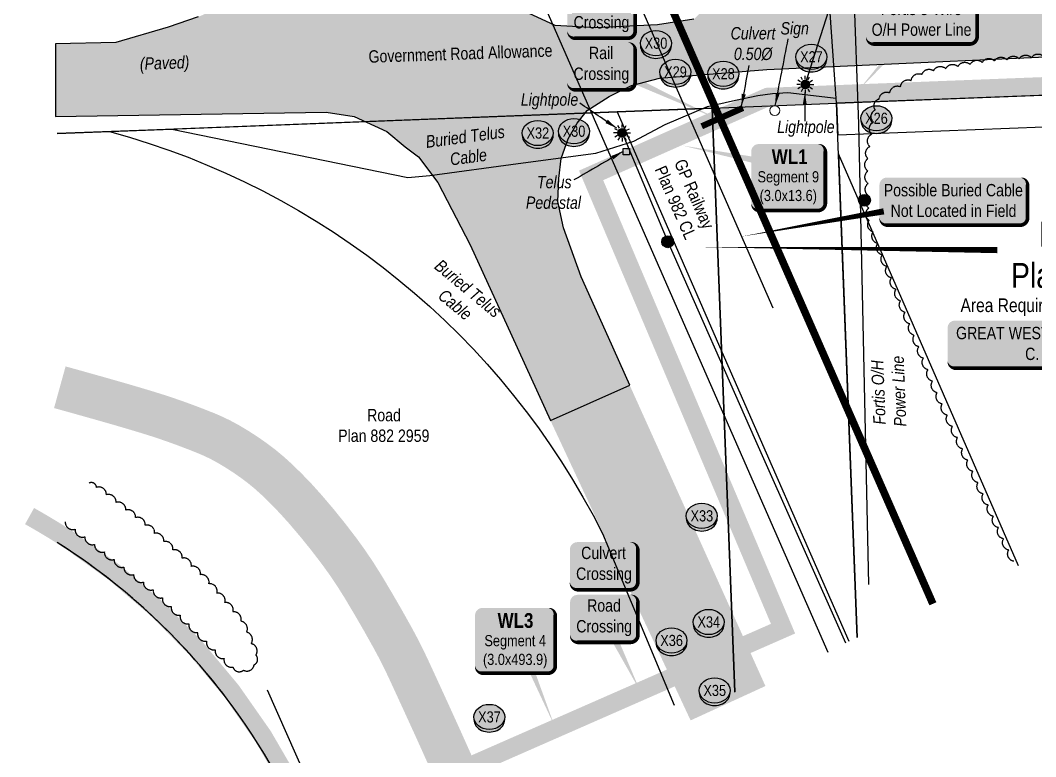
# Model space of a CAD drawing. Extents: x 665644 to 689199, y 5825051 to 5844826.
# Drawn here: x 687849 to 688671, y 5833892 to 5834488 of the extents above; entities that cross this region are included whole.
import ezdxf
from ezdxf.enums import TextEntityAlignment as Align

# ---------------------------------------------------------------- set-up
doc = ezdxf.new("R2010")
doc.units = 0
doc.header["$LTSCALE"] = 5
for name, pattern in [('0', [1, 1, 0]), ('foc-RAIL', [35, 25, -10]), ('POWERLINE5', [7.8, 2.4, -0.6, 0.6, -0.6, 0.6, -0.6, 2.4])]:
    doc.linetypes.add(name, pattern=pattern)
for name, color, linetype in [('AS-CABLE', 224, 'foc-CABLE'), ('AS-OWNER', 7, 'Continuous'), ('AS-POWER', 104, 'foc-POWER'), ('AS-POWER-EXISTING', 72, 'POWERLINE5'), ('AS-POWER-EXISTING-PP', 72, 'Continuous'), ('AS-POWER-T', 104, 'Continuous'), ('AS-RAILWAY', 13, 'TRACKS'), ('AS-ROADS', 254, 'Continuous'), ('AS-SYMBOL', 7, 'Continuous'), ('AS-TELEPHONE', 224, 'foc-TEL'), ('AS-TELEPHONE-T', 224, 'Continuous'), ('C-SYMBOL', 7, 'Continuous'), ('CG-NOTES', 7, 'Continuous'), ('L-AREAREQUIRED', 7, 'Continuous'), ('L-ROAD-T', 7, 'Continuous'), ('L-SEC', 7, 'Continuous'), ('L-TITLEDB', 4, 'Continuous'), ('L-TITLEDB-T', 4, 'Continuous'), ('P-CROSSINGS', 250, 'Continuous'), ('T-BUSH', 110, '0')]:
    doc.layers.add(name, color=color, linetype=linetype)
doc.layers.add('AS-GENERAL', color=48, linetype='Continuous', lineweight=18)
doc.layers.add('T-TEXT', color=48, linetype='Continuous', lineweight=18)
for name, color, linetype, true_color in [('P-PROPOSED-WL2', 7, 'Continuous', 0x05c1ff), ('P-PROPOSED-WL3', 92, 'Continuous', 0x00bd00), ('P-PROPOSED-WL5', 7, 'Continuous', 0xbe647c)]:
    doc.layers.add(name, color=color, linetype=linetype, true_color=true_color)
doc.styles.add('100L', font='ARIALN.TTF', dxfattribs={"height": 11})
doc.styles.add('175L', font='ARIALN.TTF', dxfattribs={"height": 20})
doc.styles.add('80', font='ARIALN.TTF', dxfattribs={"height": 10})
doc.styles.add('80CG', font='ARIALN.TTF', dxfattribs={"height": 10})
doc.styles.add('80L', font='ARIALN.TTF', dxfattribs={"height": 10})
doc.styles.add('80LS', font='ARIALNI.TTF', dxfattribs={"height": 10})
doc.styles.add('BOLD', font='ARIALNB.TTF')
doc.styles.add('Crossing', font='ARIALN.TTF', dxfattribs={"height": 10})
doc.styles.add('foc-LtypeFont', font='ARIALN.TTF', dxfattribs={"height": 7.35})
doc.linetypes.add('foc-CABLE', pattern='A,2,-1,["C",foc-LtypeFont,S=0.2,R=0,X=-0.625,Y=-0.75],-1.24,8', length=12.24)
doc.linetypes.add('foc-POWER', pattern='A,6,-1,["P",foc-LtypeFont,S=0.2,R=0,X=-0.625,Y=-0.75],-1.24,4', length=12.24)
doc.linetypes.add('foc-TEL', pattern='A,2,-1,["T",foc-LtypeFont,S=0.2,R=0,X=-0.425,Y=-0.75],-1.24,8', length=12.24)
doc.linetypes.add('foc-TEL-NOLINE', pattern='A,0,-2,["T",foc-LtypeFont,S=0.2,R=0,X=-0.425,Y=-0.75],-10.24', length=12.24)
doc.linetypes.add('TRACKS', pattern='A,3.81,[130,ltypeshp1.shx,S=6.35,R=0,X=0,Y=0],3.81', length=7.62)
doc.dimstyles.new('Compass 5 000', dxfattribs={"dimscale": 5, "dimtxt": 9, "dimasz": 2, "dimexe": 0.2, "dimexo": 0.0625, "dimgap": 0.5, "dimtad": 0, "dimtih": 1, "dimtoh": 1, "dimzin": 0, "dimdsep": 46, "dimtxsty": '80CG', "dimcen": 0.1, "dimse1": 1, "dimse2": 1, "dimclrd": 256, "dimclrt": 256, "dimaunit": 1, "dimadec": 4, "dimazin": 0, "dimtfac": 0.06, "dimtofl": 0, "dimtmove": 0, "dimatfit": 1, "dimfxl": 0.2, "dimtolj": 1, "dimtzin": 0, "dimlwd": -1, "dimarcsym": 0})

# ---------------------------------------------------------------- blocks, each defined once
blk = doc.blocks.new('*U2675')
h = blk.add_hatch(color=59)
edge = h.paths.add_edge_path()
edge.add_line((-21.5, -20), (21.5, -20))
edge.add_arc((21.5, -14), 6, 270, 360)
edge.add_line((27.5, -14), (27.5, 12.5))
edge.add_arc((21.5, 12.5), 6, 0, 90)
edge.add_line((21.5, 18.5), (-21.5, 18.5))
edge.add_arc((-21.5, 12.5), 6, 90, 180)
edge.add_line((-27.5, 12.5), (-27.5, -14))
edge.add_arc((-21.5, -14), 6, 180, 270)
at = {"color": 1, "flags": 128}
blk.add_lwpolyline([(-21.5, -20, 3, 3, 0), (21.5, -20, 3, 3, 0.414214), (27.5, -14, 3, 3, 0), (27.5, 12.5, 3, 0, 0.414214), (21.5, 18.5, 0, 0, 0), (-21.5, 18.5, 0, 0, 0.414214), (-27.5, 12.5, 0, 0, 0), (-27.5, -14, 0, 3, 0.414214)], format="xyseb", close=True, dxfattribs=at)
blk.add_lwpolyline([(94.99, -43.91, 0, 7.5, 0), (0, 0, 0, 0, 0)], format="xyseb", dxfattribs=at)
at = {"color": 1, "style": '80'}
blk.add_attdef('ENTER_TEXT_001', (-35.99, -5), '', height=10, dxfattribs=at)
blk = doc.blocks.new('*U2523')
h = blk.add_hatch(color=254)
edge = h.paths.add_edge_path()
edge.add_line((-26.5, -34.36), (26.5, -34.36))
edge.add_arc((26.5, -28.36), 6, 270, 360)
edge.add_line((32.5, -28.36), (32.5, 12.5))
edge.add_arc((26.5, 12.5), 6, 0, 90)
edge.add_line((26.5, 18.5), (-26.5, 18.5))
edge.add_arc((-26.5, 12.5), 6, 90, 180)
edge.add_line((-32.5, 12.5), (-32.5, -28.36))
edge.add_arc((-26.5, -28.36), 6, 180, 270)
at = {"layer": 'P-PROPOSED-WL3', "flags": 128}
blk.add_lwpolyline([(-26.5, -34.36, 3, 3, 0), (26.5, -34.36, 3, 3, 0.414214), (32.5, -28.36, 3, 3, 0), (32.5, 12.5, 3, 0, 0.414214), (26.5, 18.5, 0, 0, 0), (-26.5, 18.5, 0, 0, 0.414214), (-32.5, 12.5, 0, 0, 0), (-32.5, -28.36, 0, 3, 0.414214)], format="xyseb", close=True, dxfattribs=at)
blk.add_lwpolyline([(31.87, -77.1, 0, 7.5, 0), (0, 0, 0, 0, 0)], format="xyseb", dxfattribs=at)
at = {"layer": 'P-PROPOSED-WL3'}
for tag, p, height, style in [('TEMP_AREA_W1_001', (-9.21, 2.24), 12, 'BOLD'), ('ENTER_TEXT_001', (-30.66, -12.47), 9, '80')]:
    blk.add_attdef(tag, p, '', height=height, dxfattribs=dict(at, style=style))
blk = doc.blocks.new('*U1034')
h = blk.add_hatch(color=59)
edge = h.paths.add_edge_path()
edge.add_line((-21.5, -20), (21.5, -20))
edge.add_arc((21.5, -14), 6, 270, 360)
edge.add_line((27.5, -14), (27.5, 12.5))
edge.add_arc((21.5, 12.5), 6, 0, 90)
edge.add_line((21.5, 18.5), (-21.5, 18.5))
edge.add_arc((-21.5, 12.5), 6, 90, 180)
edge.add_line((-27.5, 12.5), (-27.5, -14))
edge.add_arc((-21.5, -14), 6, 180, 270)
at = {"color": 1, "flags": 128}
blk.add_lwpolyline([(-21.5, -20, 3, 3, 0), (21.5, -20, 3, 3, 0.414214), (27.5, -14, 3, 3, 0), (27.5, 12.5, 3, 0, 0.414214), (21.5, 18.5, 0, 0, 0), (-21.5, 18.5, 0, 0, 0.414214), (-27.5, 12.5, 0, 0, 0), (-27.5, -14, 0, 3, 0.414214)], format="xyseb", close=True, dxfattribs=at)
blk.add_lwpolyline([(29.45, -59.72, 0, 7.5, 0), (0, 0, 0, 0, 0)], format="xyseb", dxfattribs=at)
at = {"color": 1, "style": '80'}
blk.add_attdef('ENTER_TEXT_001', (-35.99, -5), '', height=10, dxfattribs=at)
blk = doc.blocks.new('*U695')
h = blk.add_hatch(color=254)
edge = h.paths.add_edge_path()
edge.add_line((-21.5, -20), (21.5, -20))
edge.add_arc((21.5, -14), 6, 270, 360)
edge.add_line((27.5, -14), (27.5, 12.5))
edge.add_arc((21.5, 12.5), 6, 0, 90)
edge.add_line((21.5, 18.5), (-21.5, 18.5))
edge.add_arc((-21.5, 12.5), 6, 90, 180)
edge.add_line((-27.5, 12.5), (-27.5, -14))
edge.add_arc((-21.5, -14), 6, 180, 270)
at = {"color": 160, "flags": 128}
blk.add_lwpolyline([(-21.5, -20, 3, 3, 0), (21.5, -20, 3, 3, 0.414214), (27.5, -14, 3, 3, 0), (27.5, 12.5, 3, 0, 0.414214), (21.5, 18.5, 0, 0, 0), (-21.5, 18.5, 0, 0, 0.414214), (-27.5, 12.5, 0, 0, 0), (-27.5, -14, 0, 3, 0.414214)], format="xyseb", close=True, dxfattribs=at)
at = {"color": 160, "style": '80'}
blk.add_attdef('ENTER_TEXT_001', (-26.85, -4.92), '', height=10, dxfattribs=at)
blk = doc.blocks.new('*U2676')
h = blk.add_hatch(color=254)
edge = h.paths.add_edge_path()
edge.add_line((-24, -35.31), (24, -35.31))
edge.add_arc((24, -29.31), 6, 270, 360)
edge.add_line((30, -29.31), (30, 12.5))
edge.add_arc((24, 12.5), 6, 0, 90)
edge.add_line((24, 18.5), (-24, 18.5))
edge.add_arc((-24, 12.5), 6, 90, 180)
edge.add_line((-30, 12.5), (-30, -29.31))
edge.add_arc((-24, -29.31), 6, 180, 270)
at = {"layer": 'P-PROPOSED-WL2', "flags": 128}
blk.add_lwpolyline([(-85.5, 17.26, 0, 7.5, 0), (0, 0, 0, 0, 0)], format="xyseb", dxfattribs=at)
blk.add_lwpolyline([(-24, -35.31, 3, 3, 0), (24, -35.31, 3, 3, 0.414214), (30, -29.31, 3, 3, 0), (30, 12.5, 3, 0, 0.414214), (24, 18.5, 0, 0, 0), (-24, 18.5, 0, 0, 0.414214), (-30, 12.5, 0, 0, 0), (-30, -29.31, 0, 3, 0.414214)], format="xyseb", close=True, dxfattribs=at)
at = {"layer": 'P-PROPOSED-WL2'}
for tag, p, height, style in [('TEMP_AREA_W1_001', (-9.21, 2.24), 12, 'BOLD'), ('ENTER_TEXT_001', (-30.66, -12.47), 9, '80')]:
    blk.add_attdef(tag, p, '', height=height, dxfattribs=dict(at, style=style))
blk = doc.blocks.new('*U2677')
h = blk.add_hatch(color=255)
edge = h.paths.add_edge_path()
edge.add_line((-39, -20), (39, -20))
edge.add_arc((39, -14), 6, 270, 360)
edge.add_line((45, -14), (45, 12.5))
edge.add_arc((39, 12.5), 6, 0, 90)
edge.add_line((39, 18.5), (-39, 18.5))
edge.add_arc((-39, 12.5), 6, 90, 180)
edge.add_line((-45, 12.5), (-45, -14))
edge.add_arc((-39, -14), 6, 180, 270)
at = {"color": 104, "flags": 128}
blk.add_lwpolyline([(-39, -20, 3, 3, 0), (39, -20, 3, 3, 0.414214), (45, -14, 3, 3, 0), (45, 12.5, 3, 0, 0.414214), (39, 18.5, 0, 0, 0), (-39, 18.5, 0, 0, 0.414214), (-45, 12.5, 0, 0, 0), (-45, -14, 0, 3, 0.414214)], format="xyseb", close=True, dxfattribs=at)
blk.add_lwpolyline([(-50.83, -57.07, 0, 7.5, 0), (0, 0, 0, 0, 0)], format="xyseb", dxfattribs=at)
at = {"color": 104, "style": '80'}
blk.add_attdef('ENTER_TEXT_001', (-26.85, -4.92), '', height=10, dxfattribs=at)
blk = doc.blocks.new('*U1039')
h = blk.add_hatch(color=59)
edge = h.paths.add_edge_path()
edge.add_line((-109, -20), (109, -20))
edge.add_arc((109, -14), 6, 270, 360)
edge.add_line((115, -14), (115, 12.5))
edge.add_arc((109, 12.5), 6, 0, 90)
edge.add_line((109, 18.5), (-109, 18.5))
edge.add_arc((-109, 12.5), 6, 90, 180)
edge.add_line((-115, 12.5), (-115, -14))
edge.add_arc((-109, -14), 6, 180, 270)
at = {"color": 1, "flags": 128}
blk.add_lwpolyline([(-109, -20, 3, 3, 0), (109, -20, 3, 3, 0.414214), (115, -14, 3, 3, 0), (115, 12.5, 3, 0, 0.414214), (109, 18.5, 0, 0, 0), (-109, 18.5, 0, 0, 0.414214), (-115, 12.5, 0, 0, 0), (-115, -14, 0, 3, 0.414214)], format="xyseb", close=True, dxfattribs=at)
blk.add_lwpolyline([(-26.56, -1.43, 0, 7.5, 0), (0, 0, 0, 0, 0)], format="xyseb", dxfattribs=at)
at = {"color": 1, "style": '80'}
blk.add_attdef('ENTER_TEXT_001', (-35.99, -5), '', height=10, dxfattribs=at)
blk = doc.blocks.new('POWERPOLE')
h = blk.add_hatch(color=255)
edge = h.paths.add_edge_path()
edge.add_arc((0, 0), 0.96, 0, 360)
at = {"linetype": 'Continuous'}
for p, q in [((0.68, -0.68), (-0.68, 0.68)), ((-0.68, -0.68), (0.68, 0.68))]:
    blk.add_line(p, q, dxfattribs=at)
blk.add_circle((0, 0), 0.96, dxfattribs=at)
blk = doc.blocks.new('xing2')
h = blk.add_hatch(color=50)
h.dxf.hatch_style = 1
edge = h.paths.add_edge_path()
edge.add_ellipse((0, 0), major_axis=(-12.5, 0), ratio=0.816297, start_angle=0, end_angle=360)
h = blk.add_hatch(color=250)
h.dxf.hatch_style = 1
edge = h.paths.add_edge_path()
edge.add_ellipse((0, -2.05), major_axis=(-12.5, 0), ratio=0.816297, start_angle=0, end_angle=180)
edge.add_line((12.5, -2.05), (12.5, 0))
edge.add_ellipse((0, 0), major_axis=(-12.5, 0), ratio=0.816297, start_angle=0, end_angle=180, ccw=False)
edge.add_line((-12.5, 0), (-12.5, -2.05))
at = {"color": 250}
blk.add_ellipse((0, 0), major_axis=(-12.5, 0), ratio=0.816297, dxfattribs=at)
blk.add_ellipse((0, -2.05), major_axis=(-12.5, 0), ratio=0.816297, start_param=0, end_param=3.141593, dxfattribs=at)
at = {"color": 250, "style": 'Crossing'}
blk.add_attdef('CROSSING', text='', height=9, dxfattribs=at).set_placement((0.09, 0.02), align=Align.MIDDLE_CENTER)
at = {"color": 250, "style": 'Crossing', "flags": 1}
for tag, p in [('OWNER', (0.09, -12.49)), ('DESCRIPTION', (0.09, -25.77)), ('LOCATION', (0.09, -39.3)), ('DWG_REF', (0.09, -52.84))]:
    blk.add_attdef(tag, text='', height=9, dxfattribs=at).set_placement(p, align=Align.MIDDLE_CENTER)
blk = doc.blocks.new('lightpole')
h = blk.add_hatch(color=255)
h.dxf.hatch_style = 1
h.paths.add_polyline_path([(-0.78, 0, 1), (0.78, 0, 1)])
h.paths.add_polyline_path([(0.68, 0, -1), (-0.68, 0, -1)], flags=16)
h = blk.add_hatch(color=13)
h.dxf.hatch_style = 1
edge = h.paths.add_edge_path()
edge.add_arc((0, 0), 0.682, 0, 360)
at = {"color": 13}
for p, q in [((-0.86, 0), (-1.38, 0)), ((-0.75, 0.43), (-1.19, 0.69)), ((-0.43, 0.75), (-0.69, 1.19)), ((0, 0.86), (0, 1.38)), ((0.43, 0.75), (0.69, 1.19)), ((0.75, 0.43), (1.19, 0.69)), ((0.86, 0), (1.38, 0)), ((-0.75, -0.43), (-1.19, -0.69)), ((-0.43, -0.75), (-0.69, -1.19)), ((0, -0.86), (0, -1.38)), ((0.43, -0.75), (0.69, -1.19)), ((0.75, -0.43), (1.19, -0.69))]:
    blk.add_line(p, q, dxfattribs=at)
blk.add_circle((0, 0), 0.682, dxfattribs=at)
blk = doc.blocks.new('*U299')
h = blk.add_hatch(color=50)
edge = h.paths.add_edge_path()
edge.add_line((-54, -20), (54, -20))
edge.add_arc((54, -14), 6, 270, 360)
edge.add_line((60, -14), (60, 12.5))
edge.add_arc((54, 12.5), 6, 0, 90)
edge.add_line((54, 18.5), (-54, 18.5))
edge.add_arc((-54, 12.5), 6, 90, 180)
edge.add_line((-60, 12.5), (-60, -14))
edge.add_arc((-54, -14), 6, 180, 270)
at = {"color": 240, "flags": 128}
blk.add_lwpolyline([(-54, -20, 3, 3, 0), (54, -20, 3, 3, 0.414214), (60, -14, 3, 3, 0), (60, 12.5, 3, 0, 0.414214), (54, 18.5, 0, 0, 0), (-54, 18.5, 0, 0, 0.414214), (-60, 12.5, 0, 0, 0), (-60, -14, 0, 3, 0.414214)], format="xyseb", close=True, dxfattribs=at)
at = {"color": 240, "style": '80'}
blk.add_attdef('ENTER_TEXT_001', (-26.85, -4.92), '', height=10, dxfattribs=at)

msp = doc.modelspace()

# ---------------------------------------------------------------- hatches: boundary and pattern name
at = {"layer": 'AS-ROADS'}
h = msp.add_hatch(color=256, dxfattribs=at)
h.dxf.hatch_style = 1
h.paths.add_polyline_path([(687926.246, 5834470.003), (687877.298, 5834469.084), (687877.453, 5834410.037), (688096.541, 5834413.554), (688119.19, 5834410.127), (688145.565, 5834398.012), (688160.537, 5834385.598), (688171.313, 5834377.515), (688186.981, 5834356.569), (688213.224, 5834306.309), (688246.812, 5834232.523), (688278.247, 5834163.917), (688342.474, 5834192.466), (688325.319, 5834231.059), (688303.101, 5834280.207), (688288.697, 5834320.062), (688284.125, 5834341.333), (688285.028, 5834359.937), (688286.854, 5834376.102), (688292.407, 5834392.004), (688299.741, 5834404.678), (688307.999, 5834414.913), (688325.704, 5834426.353), (688343.921, 5834435.339), (688366.392, 5834441.194), (688453.479, 5834448.145), (688762.645, 5834462.247), (688785.878, 5834462.493), (688784.274, 5834504.052), (688589.036, 5834496.518), (688559.704, 5834496.988), (688537.659, 5834501.051), (688516.289, 5834508.856), (688499.567, 5834524.274), (688491.218, 5834534.852), (688483.199, 5834559.698), (688477.557, 5834576.801), (688476.678, 5834598.633), (688475.848, 5834619.23), (688469.609, 5834801.361), (688419.322, 5834799.337), (688427.125, 5834629.646), (688430.676, 5834602.97), (688432.614, 5834565.089), (688434.286, 5834533.798), (688434.881, 5834529.283), (688394.397, 5834488.869), (688364.852, 5834484.378), (688314.694, 5834481.842), (688282.08, 5834483.817), (688260.337, 5834493.695), (688241.704, 5834503.679), (688138.674, 5834725.875), (688044.541, 5834691.381), (688087.424, 5834596.783), (688087.947, 5834562.811), (688078.011, 5834546.086), (688062.845, 5834529.362), (688041.403, 5834515.25), (688025.191, 5834504.797), (687992.767, 5834490.686), (687968.711, 5834482.324)])

# ---------------------------------------------------------------- linework, layer by layer
at = {"color": 240, "flags": 128}
msp.add_lwpolyline([(688433.033, 5834312.927, 0, 5, 0), (688548.127, 5834333.309, 0, 0, 0)], format="xyseb", dxfattribs=at)
at = {"layer": 'AS-CABLE', "flags": 128}
for points in [[(688313.123, 5834586.219), (688458.392, 5834255.129)], [(688484.555, 5834436.036), (688522.409, 5834555.411)]]:
    msp.add_lwpolyline(points, dxfattribs=at)
at = {"layer": 'AS-CABLE'}
msp.add_lwpolyline([(688337.086, 5834384.105), (688342.087, 5834384.105), (688342.087, 5834379.104), (688337.086, 5834379.104)], close=True, dxfattribs=at)
at = {"layer": 'AS-GENERAL', "const_width": 5.001, "flags": 128}
msp.add_lwpolyline([(688400.694, 5834402.197), (688434.113, 5834417.034)], dxfattribs=at)
at = {"layer": 'AS-GENERAL'}
msp.add_circle((688459.892, 5834414.903, 4526.691), 4, dxfattribs=at)
at = {"layer": 'AS-POWER', "flags": 128}
for points in [[(688536.119, 5834031.195), (688527.802, 5834404.245), (688523.807, 5834516.252), (688521.237, 5834588.25), (688519.284, 5834638.63), (688512.797, 5834805.877)], [(688336.151, 5834396.796), (688373.151, 5834308.665)], [(688373.151, 5834308.665), (688444.287, 5834147.892), (688517.103, 5833984.011)], [(688048.758, 5833945.77), (688103.112, 5833823.369)]]:
    msp.add_lwpolyline(points, dxfattribs=at)
at = {"layer": 'AS-RAILWAY', "linetype": 'foc-RAIL', "ltscale": 0.7, "const_width": 5, "flags": 128}
msp.add_lwpolyline([(688588.06, 5834015.598), (688258.321, 5834767.12)], dxfattribs=at)
at = {"layer": 'AS-RAILWAY', "linetype": 'Continuous', "flags": 128}
for points in [[(688590.344, 5834016.615), (688260.61, 5834768.125)], [(688585.776, 5834014.581), (688256.032, 5834766.114)]]:
    msp.add_lwpolyline(points, dxfattribs=at)
at = {"layer": 'AS-ROADS', "flags": 128}
for points in [[(687992.767, 5834490.686), (687968.711, 5834482.324), (687926.246, 5834470.003), (687926.246, 5834470.003), (687877.298, 5834469.084), (687877.453, 5834410.037), (688096.541, 5834413.554), (688119.19, 5834410.127), (688145.565, 5834398.012), (688160.537, 5834385.598), (688171.313, 5834377.515), (688186.981, 5834356.569), (688213.224, 5834306.309), (688246.812, 5834232.523), (688278.247, 5834163.917), (688342.474, 5834192.466), (688325.319, 5834231.059), (688303.101, 5834280.207), (688288.697, 5834320.062), (688284.125, 5834341.333), (688285.028, 5834359.937), (688286.854, 5834376.102), (688292.407, 5834392.004), (688299.741, 5834404.678), (688307.999, 5834414.913), (688325.704, 5834426.353), (688343.921, 5834435.339), (688366.392, 5834441.194), (688453.479, 5834448.145), (688762.645, 5834462.247)], [(688394.397, 5834488.869), (688364.852, 5834484.378), (688314.694, 5834481.842), (688282.08, 5834483.817), (688260.337, 5834493.695)]]:
    msp.add_lwpolyline(points, dxfattribs=at)
msp.add_lwpolyline([(688421.995, 5833935.055, 66.673, 70.3, 0), (688308.807, 5834181.469, 60, 60, 0)], format="xyseb", dxfattribs=at)
at = {"layer": 'AS-ROADS', "const_width": 35.004}
msp.add_lwpolyline([(688222.218, 5833832.041, 0.0000496), (688214.397, 5833849.614, 0.0005076), (688194.126, 5833895.031, 0.0018113), (688182.314, 5833921.168, 0.0011485), (688163.441, 5833962.279, 0.0177363), (688150.567, 5833987.741, 0.0104337), (688126.285, 5834029.715, 0.024027), (688107.019, 5834058.28, 0.0189987), (688079.645, 5834092.171, 0.024072), (688056.523, 5834116.23, 0.0332013), (688037.865, 5834131.652, 0.0263506), (688016.834, 5834145.182, 0.0337733), (687999.27, 5834153.698, 0.0105086), (687974.659, 5834163.044, 0.0116008), (687952.012, 5834170.516, 0.0047211), (687920.428, 5834179.806, 0.0016643), (687880.858, 5834190.898, 0.0069725)], format="xyb", dxfattribs=at)
at = {"layer": 'AS-TELEPHONE', "flags": 128}
for points in [[(688509.768, 5834420.839), (688502.744, 5834521.054), (688491.671, 5834804.309)], [(687878.732, 5834396.366), (687971.512, 5834399.964), (688162.629, 5834360.63), (688180.645, 5834362.419), (688252.079, 5834371.94), (688315.047, 5834380.324), (688345.801, 5834390.085), (688371.058, 5834403.596), (688405.361, 5834418.289), (688428.028, 5834423.455), (688446.234, 5834427.112), (688458.142, 5834428.655), (688470.347, 5834429.412), (688509.474, 5834425.034)]]:
    msp.add_lwpolyline(points, dxfattribs=at)
at = {"layer": 'AS-TELEPHONE', "elevation": -4531.487, "flags": 128}
msp.add_lwpolyline([(688172.797, 5834728.332), (688271.349, 5834503.971), (688502.897, 5833976.51)], dxfattribs=at)
at = {"layer": 'AS-TELEPHONE', "linetype": 'foc-TEL-NOLINE', "flags": 128}
for points in [[(688427.625, 5833944.179), (688409.235, 5834416.944)], [(688526.571, 5833988.225), (688509.768, 5834420.839)]]:
    msp.add_lwpolyline(points, dxfattribs=at)
at = {"layer": 'AS-TELEPHONE', "flags": 128}
msp.add_lwpolyline([(687921.115, 5834397.917, -0.2132327), (688320.441, 5834072.351), (688378.462, 5833933.415)], format="xyb", dxfattribs=at)
at = {"layer": 'L-SEC', "flags": 128}
for points in [[(688509.749, 5834420.87), (688787.857, 5834431.756)], [(687878.732, 5834396.366), (688409.238, 5834416.937)], [(688409.238, 5834416.937), (688427.618, 5833944.175)], [(688526.57, 5833988.225), (688509.749, 5834420.87)]]:
    msp.add_lwpolyline(points, dxfattribs=at)
at = {"layer": 'L-TITLEDB', "flags": 128}
for points in [[(688787.864, 5834431.556), (688509.768, 5834420.839)], [(688332.206, 5834413.928), (687959.535, 5834399.411)], [(688409.235, 5834416.944), (688332.206, 5834413.928)], [(688332.206, 5834413.928), (688416.866, 5834219.519)], [(688409.235, 5834416.944), (688509.768, 5834420.839)], [(688416.866, 5834219.519), (688409.235, 5834416.944)], [(688509.768, 5834420.839), (688510.793, 5834395.001)], [(688509.768, 5834420.839), (688510.793, 5834395.001)], [(688509.768, 5834420.839), (688510.793, 5834395.001)], [(688788.859, 5834405.704), (688510.793, 5834395.001)], [(687959.535, 5834399.411), (687878.736, 5834396.264)], [(688657.294, 5834046.418), (688511.383, 5834379.794)], [(688511.383, 5834379.794), (688526.507, 5833988.197)], [(688416.866, 5834219.519), (688519.759, 5833985.193)], [(688427.504, 5833944.125), (688416.866, 5834219.519)]]:
    msp.add_lwpolyline(points, dxfattribs=at)
for points in [[(688016.362, 5833938.386, 0.0898707), (687878.736, 5834065.265, 0.0898707)], [(688077.963, 5833833.374, 0.1488292), (687878.736, 5834065.265, 0.1488292)]]:
    msp.add_lwpolyline(points, format="xyb", dxfattribs=at)
at = {"layer": 'P-PROPOSED-WL2', "const_width": 15, "flags": 128}
msp.add_lwpolyline([(688346.784, 5834378.268), (688408.85, 5834405.823)], dxfattribs=at)
at = {"layer": 'P-PROPOSED-WL3', "const_width": 15, "flags": 128}
msp.add_lwpolyline([(687856.36, 5834086.577, -0.0176893), (687888.565, 5834067.062, -0.1488868), (688087.195, 5833828.842), (688466.549, 5833995.416), (688394.98, 5834164.393), (688311.104, 5834362.427), (688346.784, 5834378.268)], format="xyb", dxfattribs=at)
at = {"layer": 'P-PROPOSED-WL5', "const_width": 15, "flags": 128}
for points in [[(688408.85, 5834405.823), (688453.973, 5834425.856), (688508.658, 5834427.979), (688786.72, 5834438.764)], [(688786.72, 5834438.764), (688508.658, 5834427.979), (688453.973, 5834425.856), (688408.85, 5834405.823)]]:
    msp.add_lwpolyline(points, dxfattribs=at)
at = {"layer": 'T-BUSH', "flags": 128}
for points in [[(688653.439, 5834049.96, -0.5205671), (688649.296, 5834059.063, -0.5205671), (688645.153, 5834068.166, -0.5205671), (688641.011, 5834077.269, -0.5205671), (688636.868, 5834086.372, -0.5205671), (688632.725, 5834095.475, -0.5205671), (688628.582, 5834104.577, -0.5205671), (688624.439, 5834113.68, -0.5205671), (688620.296, 5834122.783, -0.5205671), (688616.154, 5834131.886, -0.5205671), (688612.011, 5834140.989, -0.5205671), (688607.868, 5834150.092, -0.5205671), (688603.725, 5834159.194, -0.5205671), (688599.582, 5834168.297, -0.5205671), (688595.439, 5834177.4, -0.5205671), (688591.296, 5834186.503, -0.5205671), (688587.597, 5834195.795, -0.5205671), (688583.898, 5834205.087, -0.5205671), (688580.199, 5834214.379, -0.5205671), (688576.5, 5834223.671, -0.5205671), (688572.801, 5834232.963, -0.5205671), (688569.102, 5834242.255, -0.5205671), (688565.403, 5834251.547, -0.5205671), (688561.704, 5834260.839, -0.5205671), (688558.005, 5834270.131, -0.5205671), (688554.307, 5834279.423, -0.5205671), (688550.608, 5834288.716, -0.5205671), (688546.909, 5834298.008, -0.5205671), (688543.21, 5834307.3, -0.5205671), (688539.511, 5834316.592, -0.5205671), (688536.261, 5834325.975, -0.5205671), (688536.033, 5834335.974, -0.5205671), (688535.804, 5834345.973, -0.5205671), (688535.575, 5834355.971, -0.5205671), (688535.346, 5834365.97, -0.5205671), (688535.339, 5834375.955, -0.5205671), (688536.816, 5834385.846, -0.5205671), (688538.294, 5834395.737, -0.5205671), (688539.772, 5834405.629, -0.5205671), (688541.249, 5834415.52, -0.5205671), (688544.374, 5834424.288, -0.5205671), (688553.048, 5834429.266, -0.5205671), (688561.722, 5834434.243, -0.5205671), (688570.397, 5834439.221, -0.5205671), (688579.071, 5834444.199, -0.5205671), (688588.477, 5834447.144, -0.5205671), (688598.335, 5834448.827, -0.5205671), (688608.194, 5834450.509, -0.5205671), (688618.052, 5834452.192, -0.5205671), (688627.911, 5834453.875, -0.5205671), (688637.835, 5834455.05, -0.5205671), (688647.799, 5834455.911, -0.5205671), (688657.763, 5834456.771, -0.5205671), (688667.727, 5834457.631, -0.5205671), (688677.692, 5834458.492, -0.5205671), (688687.676, 5834459.004, -0.5205671), (688697.673, 5834459.31, -0.5205671), (688707.669, 5834459.616, -0.5205671), (688717.666, 5834459.922, -0.5205671), (688727.662, 5834460.228, -0.5205671), (688737.659, 5834460.535, -0.5205671), (688747.655, 5834460.841, -0.5205671), (688757.652, 5834461.147, -0.5205671), (688767.648, 5834461.453, -0.5205671), (688777.645, 5834461.759, -0.4783877), (688787.105, 5834462.691, -0.4783877)], [(687885.263, 5834082.005, 0.5205671), (687893.174, 5834075.888, 0.5205671), (687901.086, 5834069.77, 0.5205671), (687908.998, 5834063.652, 0.5205671), (687916.91, 5834057.535, 0.5205671), (687924.822, 5834051.417, 0.5205671), (687932.734, 5834045.299, 0.5205671), (687940.646, 5834039.182, 0.5205671), (687948.558, 5834033.064, 0.5205671), (687956.47, 5834026.946, 0.5205671), (687964.026, 5834020.421, 0.5205671), (687971.147, 5834013.399, 0.5205671), (687978.268, 5834006.376, 0.5205671), (687985.389, 5833999.354, 0.5205671), (687992.511, 5833992.332, 0.5205671), (687999.632, 5833985.31, 0.5205671), (688006.753, 5833978.287, 0.5205671), (688013.874, 5833971.265, 0.5205671), (688020.996, 5833964.243, 0.5205671), (688029.658, 5833961.721, 0.5205671), (688038.197, 5833966.172, 0.5205671), (688039.67, 5833974.091, 0.5205671), (688035.863, 5833983.34, 0.5205671), (688032.057, 5833992.588, 0.5205671), (688027.588, 5834001.431, 0.5205671), (688021.086, 5834009.031, 0.5205671), (688014.585, 5834016.631, 0.5205671), (688008.084, 5834024.231, 0.5205671), (688001.582, 5834031.831, 0.5205671), (687994.767, 5834039.125, 0.5205671), (687987.335, 5834045.817, 0.5205671), (687979.902, 5834052.508, 0.5205671), (687972.469, 5834059.2, 0.5205671), (687965.036, 5834065.891, 0.5205671), (687957.603, 5834072.583, 0.5205671), (687950.066, 5834079.15, 0.5205671), (687942.195, 5834085.321, 0.5205671), (687934.325, 5834091.492, 0.5205671), (687926.454, 5834097.663, 0.5205671), (687918.584, 5834103.834, 0.5205671), (687910.599, 5834109.835, 0.5205671), (687904.548, 5834113.291, 0.5205671)]]:
    msp.add_lwpolyline(points, format="xyb", dxfattribs=at)

# ---------------------------------------------------------------- block references
at = {"layer": 'AS-POWER-EXISTING', "color": 3, "xscale": 5, "yscale": 5, "zscale": 5, "rotation": 359.9812632251431}
msp.add_blockref('POWERPOLE', (688532.51, 5834342.274), dxfattribs=at)
at = {"layer": 'AS-POWER-EXISTING-PP', "color": 6, "xscale": 5.000620076889534, "yscale": 5.000620076889534, "zscale": 5.000620076889534}
msp.add_blockref('POWERPOLE', (688373.151, 5834308.665), dxfattribs=at)
at = {"layer": 'AS-POWER-T'}
ref = msp.add_blockref('*U2677', (688578.767, 5834488.797), dxfattribs=dict(at, xscale=0.9998229880505195, yscale=0.9998229880505195, zscale=0.9998229880505195))
ref.add_attrib('ENTER_TEXT_001', 'Fortis 3-Wire', (688545.765, 5834492.283), dxfattribs={"layer": '0', "color": 104, "height": 9.99823, "style": '80'})
ref.add_attrib('ENTER_TEXT_002', 'O/H Power Line', (688538.304, 5834475.442), dxfattribs={"layer": '0', "color": 104, "height": 9.99823, "style": '80'})
at = {"layer": 'AS-SYMBOL', "xscale": 5.000620076889534, "yscale": 5.000620076889534, "zscale": 5.000620076889534}
for p in [(688484.555, 5834436.036), (688336.151, 5834396.796)]:
    msp.add_blockref('lightpole', p, dxfattribs=at)
at = {"layer": 'CG-NOTES'}
ref = msp.add_blockref('*U695', (688319.381, 5834493.46), dxfattribs=dict(at, xscale=1.000131017163248, yscale=1.000131017163248, zscale=1.000131017163248))
ref.add_attrib('ENTER_TEXT_001', 'Culvert', (688300.999, 5834498.264), dxfattribs={"layer": '0', "color": 160, "height": 10.0013, "style": '80'})
ref.add_attrib('ENTER_TEXT_002', 'Crossing', (688296.902, 5834481.417), dxfattribs={"layer": '0', "color": 160, "height": 10.0013, "style": '80'})
ref = msp.add_blockref('*U2675', (688319.282, 5834451.686), dxfattribs=dict(at, xscale=0.999081924950459, yscale=0.999081924950459, zscale=0.999081924950459))
ref.add_attrib('ENTER_TEXT_001', 'Rail', (688309.404, 5834456.573), dxfattribs={"layer": '0', "color": 1, "height": 9.9908, "style": '80'})
ref.add_attrib('ENTER_TEXT_002', 'Crossing', (688296.826, 5834439.745), dxfattribs={"layer": '0', "color": 1, "height": 9.9908, "style": '80'})
ref = msp.add_blockref('*U2676', (688470.817, 5834369.292), dxfattribs=at)
ref.add_attrib('TEMP_AREA_W1_001', 'WL1', (688457.405, 5834371.536), dxfattribs={"layer": 'P-PROPOSED-WL2', "height": 12, "style": 'BOLD'})
ref.add_attrib('ENTER_TEXT_001', 'Segment 9', (688445.883, 5834356.816), dxfattribs={"layer": 'P-PROPOSED-WL2', "height": 9, "style": '80'})
ref.add_attrib('ENTER_TEXT_002', '(3.0x13.6)', (688447.608, 5834341.662), dxfattribs={"layer": 'P-PROPOSED-WL2', "height": 9, "style": '80'})
ref = msp.add_blockref('*U695', (688321.422, 5834046.968), dxfattribs=dict(at, xscale=1.000131017163248, yscale=1.000131017163248, zscale=1.000131017163248))
ref.add_attrib('ENTER_TEXT_001', 'Culvert', (688303.039, 5834051.772), dxfattribs={"layer": '0', "color": 160, "height": 10.0013, "style": '80'})
ref.add_attrib('ENTER_TEXT_002', 'Crossing', (688298.943, 5834034.926), dxfattribs={"layer": '0', "color": 160, "height": 10.0013, "style": '80'})
ref = msp.add_blockref('*U1034', (688321.553, 5834004.33), dxfattribs=dict(at, xscale=0.999081924950459, yscale=0.999081924950459, zscale=0.999081924950459))
ref.add_attrib('ENTER_TEXT_001', 'Road', (688307.854, 5834009.217), dxfattribs={"layer": '0', "color": 1, "height": 9.9908, "style": '80'})
ref.add_attrib('ENTER_TEXT_002', 'Crossing', (688299.097, 5833992.388), dxfattribs={"layer": '0', "color": 1, "height": 9.9908, "style": '80'})
ref = msp.add_blockref('*U2523', (688249.631, 5833993.701), dxfattribs=at)
ref.add_attrib('TEMP_AREA_W1_001', 'WL3', (688235.392, 5833996.047), dxfattribs={"layer": 'P-PROPOSED-WL3', "height": 12, "style": 'BOLD'})
ref.add_attrib('ENTER_TEXT_001', 'Segment 4', (688224.718, 5833981.224), dxfattribs={"layer": 'P-PROPOSED-WL3', "height": 9, "style": '80'})
ref.add_attrib('ENTER_TEXT_002', '(3.0x493.9)', (688223.555, 5833966.071), dxfattribs={"layer": 'P-PROPOSED-WL3', "height": 9, "style": '80'})
at = {"layer": 'P-CROSSINGS'}
for p, values in [((688363.598, 5834469.451), {'CROSSING': 'X30'}), ((688489.467, 5834458.437), {'CROSSING': 'X27'}), ((688379.361, 5834446.196), {'CROSSING': 'X29'}), ((688418.169, 5834444.707), {'CROSSING': 'X28'}), ((688267.903, 5834396.724), {'CROSSING': 'X32'}), ((688297.199, 5834398.184), {'CROSSING': 'X30'}), ((688400.723, 5834086.748), {'CROSSING': 'X33'}), ((688406.323, 5834000.819), {'CROSSING': 'X34'}), ((688376.205, 5833985.87), {'CROSSING': 'X36'}), ((688228.691, 5833923.944), {'CROSSING': 'X37'})]:
    msp.add_blockref('xing2', p, dxfattribs=at).add_auto_attribs(values)
at = {"layer": 'P-CROSSINGS', "rotation": 359.9812632251431}
for p, values in [((688542.133, 5834408.654), {'CROSSING': 'X26'}), ((688411.161, 5833945.403), {'CROSSING': 'X35'})]:
    msp.add_blockref('xing2', p, dxfattribs=at).add_auto_attribs(values)

# ---------------------------------------------------------------- texts
at = {"layer": 'AS-POWER-T', "insert": (688539.846, 5834157.895), "char_height": 10.00124, "attachment_point": 1, "rotation": 92.221273, "style": '175L'}
msp.add_mtext_dynamic_manual_height_columns('\\pi2.5502;{\\fArial Narrow|b0|i1|c0|p34;Fortis O/H\\P\\pi0.32276;Power Line}', width=57.1191, gutter_width=50, heights=[0], dxfattribs=at)
at = {"layer": 'AS-TELEPHONE-T', "char_height": 10.00124, "attachment_point": 1, "style": '175L'}
for insert, rotation in [((688173.165, 5834394.064), 7.592329), ((688187.157, 5834297.449), 320.425375)]:
    msp.add_mtext_dynamic_manual_height_columns('\\pi3.4496;{\\fArial Narrow|b0|i1|c0|p34;Buried Telus \\P\\pi21.044;Cable}', width=70.69302, gutter_width=50, heights=[0], dxfattribs=dict(at, insert=insert, rotation=rotation))
at = {"layer": 'AS-TELEPHONE-T', "insert": (688245.223, 5834362.03), "char_height": 10.00124, "attachment_point": 1, "style": '175L'}
msp.add_mtext_dynamic_manual_height_columns('\\pi22.064;{\\fArial Narrow|b0|i1|c0|p34;Telus \\P\\pi13.086;Pedestal}', width=70.69302, gutter_width=50, heights=[0], dxfattribs=at)
at = {"layer": 'L-ROAD-T', "style": '80L'}
msp.add_text('Government Road Allowance', height=10.00124, rotation=1.950829, dxfattribs=at).set_placement((688205.288, 5834461.112), align=Align.MIDDLE_CENTER)
at = {"layer": 'L-TITLEDB-T', "insert": (688384.447, 5834383.374), "char_height": 10.00124, "attachment_point": 1, "rotation": 293.531969, "style": '80L'}
msp.add_mtext_dynamic_manual_height_columns('\\pi7.1712;GP Railway\\P\\pi5.8511;Plan 982 CL', width=73.44925, gutter_width=50, heights=[0], dxfattribs=at)
at = {"layer": 'L-TITLEDB-T', "insert": (688105.812, 5834173.317), "char_height": 10.00124, "attachment_point": 1, "style": '80L'}
msp.add_mtext_dynamic_manual_height_columns('\\pi23.892;Road\\P\\pi0.47183;Plan 882 2959', width=73.44925, gutter_width=50, heights=[0], dxfattribs=at)
at = {"layer": 'T-TEXT', "style": '80LS'}
msp.add_text('(Paved)', height=10.0012, rotation=1.950829, dxfattribs=at).set_placement((687965.699, 5834453.514), align=Align.MIDDLE_CENTER)
at = {"layer": 'T-TEXT', "char_height": 10.00124, "attachment_point": 1, "style": '80L'}
for s, insert in [('\\pi4.7175;{\\fArial Narrow|b0|i1|c0|p34;Road\\P\\pi7.4941;Sign}', (688457.042, 5834503.217)), ('\\pi0.5662;{\\fArial Narrow|b0|i1|c0|p34;Culvert\\P\\pi3.22;0.50Ø}', (688423.514, 5834482.5)), ('\\pi-4.506;{\\fArial Narrow|b0|i1|c0|p34;Lightpole}', (688258.718, 5834428.844)), ('\\pi-4.506;{\\fArial Narrow|b0|i1|c0|p34;Lightpole}', (688466.32, 5834406.757))]:
    msp.add_mtext_dynamic_manual_height_columns(s, width=36.82578, gutter_width=50, heights=[0], dxfattribs=dict(at, insert=insert))

# ---------------------------------------------------------------- leaders
at = {"layer": 'AS-TELEPHONE-T', "path_type": 1}
msp.add_leader([(688336.967, 5834381.804), (688297.246, 5834358.716)], dimstyle='Compass 5 000', override={"dimgap": 0.5, "dimtad": 0}, dxfattribs=at)
at = {"layer": 'T-TEXT', "path_type": 1}
for points in [[(688460.276, 5834419.016), (688470.753, 5834472.906)], [(688432.925, 5834418.428), (688439.141, 5834451.277)], [(688484.199, 5834429.56), (688484.094, 5834406.385)], [(688331.954, 5834400.578), (688301.925, 5834420.855)]]:
    msp.add_leader(points, dimstyle='Compass 5 000', override={"dimgap": 0.5, "dimtad": 0}, dxfattribs=at)

# ---------------------------------------------------------------- next in the draw order: texts
at = {"layer": 'C-SYMBOL', "color": 3, "insert": (688638.531, 5834324.827), "char_height": 20.00248, "attachment_point": 1, "style": '175L', "bg_fill": 3, "box_fill_scale": 1.1, "bg_fill_color": 256, "bg_fill_transparency": 0}
msp.add_mtext_dynamic_manual_height_columns('\\pi35.323;Railway\\P\\pi12.694;Plan 982 CL', width=148.88143, gutter_width=50, heights=[0], dxfattribs=at)
at = {"layer": 'L-AREAREQUIRED', "color": 5, "insert": (688712.755, 5834262.788), "char_height": 11.00136, "width": 210.15138, "attachment_point": 2, "style": '100L', "bg_fill": 3, "box_fill_scale": 1.1, "bg_fill_color": 256, "bg_fill_transparency": 0}
msp.add_mtext('Area Required = 0.004 ha  0.010 Ac.', dxfattribs=at)

# ---------------------------------------------------------------- next in the draw order: linework, layer by layer
at = {"layer": 'C-SYMBOL', "color": 3, "flags": 128}
msp.add_lwpolyline([(688395.867, 5834304.479, 0, 5.001, 0), (688640.15, 5834301.946, 0, 0, 0)], format="xyseb", dxfattribs=at)

# ---------------------------------------------------------------- next in the draw order: block references
ref = msp.add_blockref('*U299', (688604.634, 5834342.147))
ref.add_attrib('ENTER_TEXT_001', 'Possible Buried Cable', (688548.089, 5834345.474), dxfattribs={"color": 240, "height": 10, "style": '80'})
ref.add_attrib('ENTER_TEXT_002', 'Not Located in Field', (688553.679, 5834328.807), dxfattribs={"color": 240, "height": 10, "style": '80'})
at = {"layer": 'AS-OWNER', "color": 5}
ref = msp.add_blockref('*U1039', (688714.817, 5834226.366), dxfattribs=at)
ref.add_attrib('ENTER_TEXT_001', 'GREAT WESTERN RAILWAY COMPANY', (688606.669, 5834229.784), dxfattribs={"layer": '0', "color": 1, "height": 10, "style": '80'})
ref.add_attrib('ENTER_TEXT_002', 'C. of T. 802 039 104', (688662.597, 5834212.94), dxfattribs={"layer": '0', "color": 1, "height": 10, "style": '80'})

doc.saveas('drawing.dxf')
